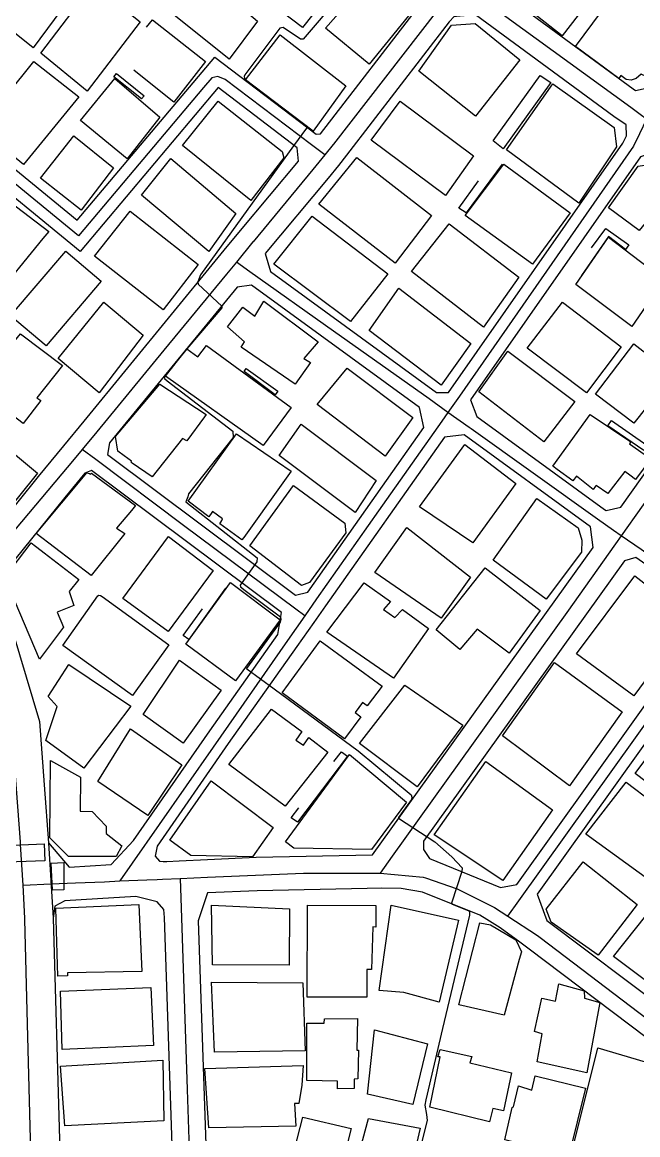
# Model space of a CAD drawing. Header units: millimetres. Extents: x 198785 to 203305, y 542885 to 545889.
# Drawn here: x 202392.4 to 202502.5, y 545394.1 to 545593.1 of the extents above; entities that cross this region are included whole.
import ezdxf

# ---------------------------------------------------------------- set-up
doc = ezdxf.new("R2010")
doc.units = ezdxf.units.MM
doc.linetypes.add('HIDDEN_BULD_25K', pattern=[28.8, 18.4, -10.4])
for name, color, linetype in [('A0013114', 253, 'Continuous'), ('A0013117', 253, 'Continuous'), ('A0023214', 253, 'Continuous'), ('A0023217', 253, 'Continuous'), ('A0043325', 253, 'Continuous'), ('A0053326', 253, 'Continuous'), ('B0014111', 253, 'Continuous'), ('B0014112', 253, 'Continuous'), ('B0014113', 253, 'Continuous'), ('B0014114', 253, 'Continuous'), ('B0014116', 253, 'Continuous'), ('F0017111', 253, 'Continuous')]:
    doc.layers.add(name, color=color, linetype=linetype)

msp = doc.modelspace()

# ---------------------------------------------------------------- linework, layer by layer
at = {"layer": 'A0013114'}
for points in [[(202388, 545493.28), (202388.05, 545491.8), (202389.49, 545488), (202395.46, 545468.01), (202396.28, 545456.65), (202397.06, 545446.31)], [(202397.87, 545432.8), (202399.03, 545393.25), (202399.13, 545386.66)]]:
    msp.add_lwpolyline(points, dxfattribs=at)
at = {"layer": 'A0013117'}
for points in [[(202502.04, 545580.87), (202505.04, 545581.54), (202566.38, 545665.5), (202566.31, 545668.77), (202544.16, 545684.74), (202541.46, 545684.24), (202541.15, 545683.96), (202496.96, 545627.58), (202491.11, 545620.11), (202476.53, 545601.51), (202476, 545600.94), (202476.23, 545599.79), (202476.64, 545599.52), (202501.62, 545581.15), (202502.04, 545580.87)], [(202364.09, 545590.43), (202364.86, 545588.26), (202402.18, 545557.69), (202426.78, 545586.86), (202444.96, 545573.05), (202445.71, 545573.1), (202463.64, 545596.36), (202463.09, 545601.58), (202440.07, 545619.06), (202436.72, 545621.6), (202434.36, 545623.38), (202421.33, 545633.22), (202408.92, 545642.88), (202406.6, 545642.8)], [(202466.46, 545526.87), (202468.58, 545526.87), (202499.81, 545571.47), (202500.46, 545572.77), (202500.39, 545574.74), (202498.17, 545576.24), (202473.43, 545594.43), (202470.01, 545594.12), (202469.62, 545594.08), (202468.73, 545593.13), (202450.34, 545569.28), (202448.92, 545567.43), (202447.06, 545565.2), (202435.82, 545551.73), (202436.75, 545548.5), (202466.46, 545526.87)], [(202381.28, 545507.89), (202387.96, 545502.77), (202395.29, 545511.84), (202399.79, 545517.32), (202403.41, 545521.75), (202426.86, 545550.33), (202428.47, 545552.29), (202431.43, 545555.84), (202441.76, 545568.22), (202441.54, 545570.62), (202427.39, 545581.38), (202402.7, 545552.1), (202361.97, 545585.45), (202359.78, 545585.14)], [(202496.83, 545505.72), (202499.46, 545506.32), (202530.84, 545550.5), (202530.71, 545553.17), (202506.83, 545570.33), (202502.96, 545569), (202472.53, 545525.54), (202473.67, 545522.57), (202496.52, 545505.93), (202496.83, 545505.72)], [(202443.43, 545491.12), (202464.21, 545520.59), (202463.41, 545524.14), (202433.36, 545546.03), (202430.83, 545545.72), (202407.97, 545517.83), (202407.6, 545515.79), (202441.23, 545490.62), (202443.43, 545491.12)], [(202418.21, 545442.98), (202420.43, 545443.1), (202425.48, 545443.34), (202434.21, 545443.74), (202455.01, 545444.13), (202494.47, 545499.15), (202493.98, 545502.84), (202471.4, 545519.28), (202467.9, 545518.89), (202446.62, 545488.69), (202444.52, 545485.72), (202441.47, 545481.41), (202429.17, 545464.04), (202416.48, 545445.71), (202416.16, 545443.92), (202416.89, 545442.99), (202417.55, 545442.95), (202418.21, 545442.98)], [(202397.06, 545446.31), (202400.78, 545441.96), (202408.29, 545442.43), (202412.29, 545446.7), (202425.89, 545466.34), (202438.08, 545483.55), (202438.74, 545487.49), (202404.75, 545512.92), (202403.55, 545512.45), (202399.95, 545508.05), (202388, 545493.28)], [(202477.93, 545438.28), (202480.82, 545438.84), (202514.2, 545485.51), (202514.22, 545488.89), (202502.13, 545497.35), (202500.12, 545496.76), (202464.15, 545446.59), (202464.14, 545445.12), (202465.22, 545443.47), (202477.93, 545438.28)], [(202507.6, 545416.29), (202510.4, 545416.88), (202545.01, 545464.28), (202544.32, 545467.54), (202526.42, 545480.39), (202523.65, 545482.38), (202522.45, 545483.2), (202521.53, 545483.83), (202517.04, 545482.61), (202484.49, 545437.09), (202486.18, 545432.42), (202507.6, 545416.29)], [(202516.04, 545355.29), (202517.37, 545355.97), (202526.71, 545392.94), (202526.53, 545394.62), (202515.72, 545402.66), (202511.25, 545406.02), (202503.99, 545411.5), (202483.03, 545427.29), (202481.38, 545428.53), (202477.87, 545431.11), (202475.48, 545432.56), (202474.2, 545433.33), (202463.96, 545437.5), (202460.12, 545438.1), (202456.57, 545438.16), (202454.08, 545438.11), (202434.41, 545437.74), (202425.51, 545437.33), (202423.84, 545432.32), (202425.66, 545378.4), (202429.49, 545376.45), (202446.28, 545372.51), (202516.04, 545355.29)], [(202399.13, 545386.66), (202403.41, 545382.22), (202413.34, 545380.44), (202415.98, 545380.44), (202417.87, 545380.73), (202419.36, 545381.37), (202419.55, 545381.61), (202417.81, 545432.94), (202417.67, 545434.4), (202416.52, 545435.74), (202412.65, 545436.69), (202405.83, 545436.26), (202400, 545435.9), (202398.17, 545434.97), (202397.87, 545432.8)]]:
    msp.add_lwpolyline(points, dxfattribs=at)
at = {"layer": 'A0023214'}
msp.add_lwpolyline([(202395.68, 545324.73), (202395.66, 545325.12), (202395.59, 545327.04), (202395.51, 545330.11), (202394.92, 545352.2), (202394.37, 545372.75), (202394.17, 545380.32), (202394.02, 545386.46), (202393.32, 545413.95), (202392.85, 545432.59), (202392.85, 545432.8), (202392.5, 545438.72), (202392.07, 545445.98), (202392.04, 545446.49), (202390.58, 545466.2), (202388.69, 545474.06), (202384.01, 545488.7), (202383.36, 545489.94), (202381.43, 545493.65)], dxfattribs=at)
at = {"layer": 'A0023217'}
for points in [[(202470.62, 545600.12), (202466.68, 545595.29), (202466.63, 545595.22), (202448.05, 545571.29), (202447.99, 545571.22), (202446.46, 545569.36)], [(202504.02, 545575.77), (202502.9, 545576.58), (202501.22, 545577.81), (202473.46, 545598.05), (202470.62, 545600.12)], [(202446.46, 545569.36), (202444.12, 545571.14), (202428.67, 545582.82), (202427.32, 545583.35), (202426.27, 545583.12), (202424.77, 545581.38), (202402.44, 545554.9), (202362.07, 545587.95), (202358.2, 545591.12)], [(202504.02, 545575.77), (202502.76, 545573.12), (202501.71, 545570.89), (202470.55, 545526.21), (202469.67, 545524.96), (202468.5, 545523.3)], [(202446.46, 545569.36), (202444.32, 545566.76), (202433.65, 545553.8), (202433.63, 545553.78), (202430.67, 545550.17)], [(202536.04, 545552.62), (202534.46, 545550.41), (202533.17, 545548.61), (202501.84, 545504.49), (202500.82, 545503.05), (202499.5, 545501.19)], [(202430.67, 545550.17), (202428.88, 545547.99), (202417.71, 545534.41), (202405.68, 545519.8), (202403.09, 545516.66)], [(202468.5, 545523.3), (202465.14, 545525.69), (202448.03, 545537.84), (202433.09, 545548.45), (202430.67, 545550.17)], [(202468.5, 545523.3), (202467.39, 545521.72), (202456.11, 545505.69), (202445.01, 545489.92), (202442.88, 545486.89)], [(202499.5, 545501.19), (202498.12, 545502.15), (202495.29, 545504.17), (202472.65, 545520.35), (202472.31, 545520.59), (202468.5, 545523.3)], [(202403.09, 545516.66), (202401.63, 545514.93), (202388.76, 545499.63), (202386.16, 545497.28), (202383.78, 545495.12), (202381.43, 545493.65)], [(202442.88, 545486.89), (202441.28, 545488.08), (202421.23, 545503.09), (202405.52, 545514.84), (202403.09, 545516.66)], [(202499.5, 545501.19), (202498.51, 545499.79), (202489.79, 545487.49), (202458.53, 545443.9), (202456.37, 545440.89)], [(202518.47, 545488.05), (202515.42, 545490.17), (202508.38, 545495.04), (202503.05, 545498.74), (202499.5, 545501.19)], [(202442.88, 545486.89), (202439.8, 545482.47), (202426.53, 545463.43), (202412.05, 545442.68), (202409.82, 545439.47)], [(202479.21, 545433.15), (202481.21, 545435.95), (202506.39, 545471.16), (202517.46, 545486.64), (202518.47, 545488.05)], [(202392.5, 545438.72), (202397.5, 545438.94), (202401.89, 545439.13), (202407.06, 545439.35), (202409.82, 545439.47)], [(202409.82, 545439.47), (202414.66, 545439.68), (202416.48, 545439.76), (202417.47, 545439.8), (202420.58, 545439.94)], [(202420.58, 545439.94), (202425.5, 545440.15), (202442.67, 545440.89), (202454.51, 545440.89), (202456.37, 545440.89)], [(202420.58, 545439.94), (202420.7, 545436.48), (202421.86, 545402.18), (202422.64, 545378.9), (202422.78, 545374.84)], [(202456.37, 545440.89), (202464.09, 545440.15), (202464.49, 545440.01), (202470.15, 545438.04), (202476.47, 545434.88), (202476.83, 545434.7), (202479.21, 545433.15)], [(202479.21, 545433.15), (202484.51, 545429.7), (202485, 545429.38), (202505.64, 545413.69), (202509.59, 545410.68)]]:
    msp.add_lwpolyline(points, dxfattribs=at)
at = {"layer": 'A0043325'}
for points in [[(202396.37, 545443.05), (202387.98, 545442.78), (202387.9, 545445.76), (202396.26, 545446.14), (202396.37, 545443.05)], [(202399.8, 545437.91), (202397.76, 545437.84), (202397.55, 545442.65), (202399.77, 545442.75), (202399.8, 545437.91)]]:
    msp.add_lwpolyline(points, dxfattribs=at)
at = {"layer": 'A0053326'}
msp.add_lwpolyline([(202292.6, 545588.97), (202293.3, 545585.06), (202323.22, 545561.22), (202336.4, 545550.73), (202344.08, 545544.61), (202364.95, 545526.54), (202369.93, 545522.26), (202372.73, 545519.56), (202376.41, 545513.59), (202378.25, 545511.25), (202381.28, 545507.89), (202384.39, 545501.13), (202384.43, 545501.04), (202388, 545493.28), (202388.05, 545491.8), (202389.49, 545488), (202395.46, 545468.01), (202396.28, 545456.65), (202397.06, 545446.31), (202397.87, 545432.8), (202399.03, 545393.25)], dxfattribs=at)
at = {"layer": 'B0014111'}
for points in [[(202497.1, 545601.26), (202488.94, 545590.65), (202476.53, 545600.41), (202484.87, 545610.8), (202497.1, 545601.26)], [(202463, 545596.16), (202454.39, 545585.56), (202446.63, 545592), (202457.78, 545604.66), (202462.48, 545600.8), (202463, 545596.16)], [(202481.36, 545586.38), (202473.45, 545576.28), (202463.28, 545584.33), (202469.15, 545592.54), (202473.39, 545592.86), (202481.36, 545586.38)], [(202430.58, 545558.89), (202425.73, 545552.09), (202413.68, 545562.13), (202418.95, 545568.7), (202430.58, 545558.89)], [(202423.83, 545549.76), (202417.57, 545541.64), (202405.31, 545551.22), (202411.65, 545559.31), (202423.83, 545549.76)], [(202414.01, 545537.13), (202406.12, 545526.77), (202398.78, 545532.91), (202406.94, 545542.98), (202414.01, 545537.13)], [(202395.07, 545512.43), (202387.98, 545503.68), (202377.77, 545511.91), (202378.21, 545512.47), (202376.91, 545513.98), (202383.96, 545521.69), (202395.07, 545512.43)], [(202399.72, 545484.9), (202395.46, 545479.14), (202389.23, 545493.77), (202393.98, 545499.95), (202402.5, 545493.39), (202400.77, 545491.26), (202401.59, 545488.77), (202398.63, 545487.58), (202399.72, 545484.9)], [(202411.76, 545470.75), (202403.37, 545459.66), (202396.56, 545464.63), (202398.62, 545470.69), (202396.97, 545472.46), (202400.71, 545478.17), (202411.76, 545470.75)], [(202410.19, 545445.79), (202409.13, 545443.87), (202400.64, 545443.84), (202397.28, 545447.2), (202397.41, 545461.05), (202402.78, 545458.03), (202402.7, 545451.96), (202404.89, 545451.9), (202407.36, 545449.29), (202407.38, 545447.99), (202410.19, 545445.79)], [(202400.45, 545422.5), (202398.75, 545422.44), (202398.37, 545434.61), (202413.22, 545435.27), (202413.74, 545423.27), (202400.45, 545423.04), (202400.45, 545422.5)], [(202440.15, 545434.5), (202440.13, 545424.44), (202426.41, 545424.5), (202426.19, 545435.13), (202440.15, 545434.5)], [(202415.83, 545410.02), (202399.49, 545409.33), (202399.2, 545419.75), (202415.34, 545420.41), (202415.83, 545410.02)], [(202417.69, 545396.57), (202399.95, 545395.68), (202399.19, 545406.36), (202417.51, 545407.41), (202417.69, 545396.57)]]:
    msp.add_lwpolyline(points, dxfattribs=at)
at = {"layer": 'B0014112'}
for points in [[(202453.83, 545606.44), (202442.51, 545592.13), (202436.83, 545596.45), (202448.51, 545610.98), (202453.83, 545606.44)], [(202434.45, 545593.3), (202429.36, 545586.45), (202418.61, 545595.1), (202424.11, 545602.03), (202434.45, 545593.3)], [(202498.9, 545598.97), (202499.79, 545598.23), (202500.41, 545598.88), (202507.19, 545593.9), (202506.51, 545593.37), (202508.76, 545591.45), (202507.7, 545590.15), (202508.63, 545589.44), (202507.05, 545587.45), (202506.22, 545587.97), (202504.93, 545586.24), (202505.71, 545585.83), (202503.96, 545583.4), (202503.06, 545583.78), (202502.16, 545583.04), (202501.26, 545582.71), (202500.38, 545582.85), (202499.46, 545583.53), (202499.08, 545583.02), (202491.33, 545588.75), (202498.9, 545598.97)], [(202450.27, 545581.68), (202444.37, 545573.62), (202432.31, 545582.8), (202438.5, 545590.84), (202450.27, 545581.68)], [(202416.96, 545576.1), (202411.15, 545568.65), (202402.8, 545575.5), (202408.9, 545583.02), (202416.96, 545576.1)], [(202486.9, 545582.32), (202478.38, 545570.45), (202476.61, 545571.84), (202484.99, 545583.56), (202486.9, 545582.32)], [(202473.09, 545569.19), (202468.05, 545562.1), (202454.78, 545571.99), (202459.97, 545578.98), (202473.09, 545569.19)], [(202408.66, 545567.01), (202402.92, 545559.46), (202395.63, 545565.18), (202401.57, 545572.79), (202408.66, 545567.01)], [(202465.54, 545558.49), (202459.08, 545549.98), (202445.44, 545560.53), (202452.22, 545568.87), (202465.54, 545558.49)], [(202516.46, 545562.29), (202512.27, 545555.39), (202505.96, 545559.79), (202502.71, 545555.82), (202497.22, 545559.88), (202502.55, 545567.36), (202507.79, 545568.2), (202516.46, 545562.29)], [(202481.19, 545547.49), (202474.85, 545538.53), (202462.01, 545548.47), (202468.74, 545557), (202481.19, 545547.49)], [(202507.2, 545547.09), (202501.41, 545538.68), (202491.41, 545546.19), (202497.25, 545554.66), (202507.2, 545547.09)], [(202435.58, 545543.18), (202445.29, 545535.9), (202442.73, 545532.93), (202443.94, 545532.21), (202441.16, 545528.37), (202431.53, 545534.96), (202432.14, 545535.89), (202429.07, 545538.58), (202431.79, 545542.11), (202433.94, 545540.52), (202435.58, 545543.18)], [(202425.29, 545535.28), (202440.47, 545524.17), (202435.46, 545517.4), (202418.01, 545529.77), (202421.8, 545534.64), (202423.74, 545533.26), (202425.29, 545535.28)], [(202508.74, 545530.13), (202501.75, 545521.39), (202494.92, 545526.53), (202501.76, 545535.57), (202508.74, 545530.13)], [(202491.21, 545525.26), (202485.68, 545518.04), (202474.06, 545526.97), (202479.24, 545534.25), (202491.21, 545525.26)], [(202424.96, 545522.52), (202421.83, 545518.18), (202421.03, 545518.65), (202415.61, 545511.75), (202412.02, 545514.24), (202411.84, 545514.37), (202411.85, 545514.4), (202411.9, 545514.59), (202410.57, 545515.53), (202409.43, 545516.34), (202409.06, 545519), (202416.97, 545528.33), (202425.26, 545522.93), (202424.96, 545522.52)], [(202504.8, 545515), (202502.04, 545511.31), (202501.02, 545512.07), (202500.13, 545512.74), (202497.11, 545508.76), (202495, 545510.23), (202494.92, 545510.12), (202494.5, 545509.5), (202492.69, 545510.94), (202491.5, 545511.89), (202490.86, 545511.07), (202488.02, 545513.1), (202487.25, 545513.65), (202493.93, 545522.91), (202501.24, 545518.03), (202501.19, 545517.97), (202500.97, 545517.65), (202503.58, 545515.85), (202504.8, 545515)], [(202455.65, 545511.12), (202451.89, 545505.41), (202438.33, 545515.59), (202442.28, 545521.2), (202455.65, 545511.12)], [(202443.72, 545492.89), (202442.31, 545492.31), (202433.06, 545499.41), (202440.87, 545510.19), (202450.06, 545503.47), (202450.24, 545501.75), (202443.72, 545492.89)], [(202426.49, 545495.02), (202418.45, 545484.07), (202410.34, 545490), (202418.53, 545501.12), (202426.49, 545495.02)], [(202472.56, 545493.84), (202467.27, 545486.51), (202455.45, 545494.67), (202461.16, 545502.68), (202472.56, 545493.84)], [(202485.01, 545487.83), (202479.48, 545480.25), (202473.74, 545484.53), (202470.63, 545480.85), (202466.38, 545484.37), (202475.15, 545495.48), (202485.01, 545487.83)], [(202427.97, 545473.61), (202421.13, 545464.11), (202413.99, 545469.27), (202420.49, 545478.97), (202427.97, 545473.61)], [(202420.9, 545460.27), (202414.8, 545451.18), (202405.9, 545457.29), (202411.74, 545466.66), (202420.9, 545460.27)], [(202437.22, 545449.04), (202433.52, 545443.82), (202422.51, 545444.01), (202418.75, 545446.76), (202426.18, 545457.4), (202437.22, 545449.04)], [(202504.22, 545452.27), (202505.89, 545451.06), (202506.98, 545452.26), (202512.1, 545448.52), (202505.08, 545439.2), (202493.16, 545447.83), (202500.4, 545457.15), (202505.1, 545453.57), (202504.22, 545452.27)], [(202502.34, 545435.27), (202495.39, 545426.22), (202486.95, 545432.1), (202486.07, 545434.45), (202492.71, 545442.88), (202502.34, 545435.27)], [(202515.55, 545428.35), (202508.14, 545418.48), (202498.13, 545425.94), (202505.97, 545435.87), (202515.55, 545428.35)], [(202442.98, 545409.1), (202426.72, 545408.84), (202426.24, 545421.4), (202442.57, 545421.26), (202442.98, 545409.1)], [(202492.93, 545418.49), (202495.7, 545417.72), (202493.36, 545405.14), (202484.44, 545407.12), (202485.37, 545412.12), (202483.97, 545412.53), (202485.29, 545418.53), (202487.75, 545417.99), (202488.37, 545421.1), (202492.85, 545419.82), (202492.93, 545418.49)], [(202479.89, 545405.15), (202478.44, 545398.34), (202476.56, 545398.78), (202475.95, 545396.41), (202465.24, 545399.02), (202467.09, 545408.02), (202466.68, 545408.03), (202467.11, 545409.34), (202472.79, 545408.08), (202472.41, 545406.97), (202479.89, 545405.15)], [(202442.4, 545402.96), (202441.86, 545399.68), (202441.04, 545399.69), (202441.31, 545395.59), (202425.71, 545395.31), (202425.04, 545405.91), (202442.61, 545406.48), (202442.4, 545402.96)], [(202493.11, 545402.41), (202490.15, 545390.38), (202478.7, 545393.17), (202480.01, 545398.98), (202480.26, 545399.06), (202481.13, 545402.82), (202483.5, 545402.05), (202484.12, 545404.6), (202493.11, 545402.41)], [(202463.55, 545395.27), (202458.65, 545374.33), (202449.01, 545377.34), (202454.3, 545396.96), (202463.55, 545395.27)]]:
    msp.add_lwpolyline(points, dxfattribs=at)
at = {"layer": 'B0014113'}
for points in [[(202401.81, 545598.7), (202394.33, 545588.5), (202386.75, 545594.52), (202394.65, 545604.93), (202401.81, 545598.7)], [(202413.43, 545593.15), (202403.95, 545580.74), (202395.71, 545587.52), (202405.05, 545599.89), (202413.43, 545593.15)], [(202402.49, 545579.75), (202392.59, 545567.62), (202384.69, 545574), (202394.41, 545586.05), (202402.49, 545579.75)], [(202498.67, 545570.82), (202491.91, 545560.69), (202478.98, 545570.24), (202487.25, 545582.09), (202498.25, 545574.28), (202498.67, 545570.82)], [(202439.18, 545568.8), (202433.24, 545561.17), (202421, 545571.03), (202427.4, 545578.95), (202438.83, 545569.96), (202439.18, 545568.8)], [(202490.39, 545559.01), (202483.62, 545549.79), (202471.6, 545558.52), (202478.48, 545567.69), (202490.39, 545559.01)], [(202396.05, 545554.37), (202386.88, 545543.18), (202381.07, 545548.25), (202380.09, 545549.11), (202390.1, 545561.01), (202397.09, 545555.63), (202396.05, 545554.37)], [(202457.77, 545548.08), (202451.05, 545539.55), (202437.34, 545549.8), (202444.2, 545558.38), (202457.77, 545548.08)], [(202406.47, 545546.76), (202396.63, 545535.19), (202390.25, 545540.59), (202400.14, 545552.15), (202406.47, 545546.76)], [(202472.59, 545535.59), (202467.31, 545528.18), (202454.41, 545537.92), (202459.72, 545545.51), (202472.59, 545535.59)], [(202499.48, 545535.02), (202493.3, 545526.77), (202482.7, 545534.79), (202489.02, 545543.02), (202499.48, 545535.02)], [(202395.67, 545525.4), (202392.52, 545521.32), (202391.51, 545522.1), (202384.22, 545527.74), (202384.2, 545527.76), (202392.03, 545537.34), (202399.55, 545531.66), (202394.98, 545525.87), (202395.67, 545525.4)], [(202462.23, 545522.38), (202457.29, 545515.44), (202445.11, 545524.73), (202450.48, 545531.22), (202462.23, 545522.38)], [(202438.7, 545510.3), (202431.97, 545500.94), (202431.63, 545500.47), (202427.7, 545503.35), (202428.05, 545503.97), (202428.21, 545504.25), (202426.41, 545505.59), (202426.25, 545505.37), (202425.74, 545504.64), (202422.04, 545507.41), (202430.69, 545519.48), (202440.47, 545512.76), (202438.7, 545510.3)], [(202480.66, 545510.58), (202472.94, 545499.96), (202463.41, 545506.42), (202471.53, 545517.53), (202480.66, 545510.58)], [(202404.36, 545512.34), (202404.59, 545512.25), (202404.76, 545512.41), (202412.62, 545506.66), (202411.88, 545505.76), (202409.24, 545502.56), (202410.71, 545501.6), (202404.67, 545494.13), (202394.82, 545501.62), (202403.93, 545512.51), (202403.94, 545512.5), (202404.36, 545512.34)], [(202492.39, 545498.28), (202486.08, 545489.87), (202476.58, 545496.85), (202484.41, 545507.87), (202491.8, 545502.62), (202492.44, 545500.44), (202492.39, 545498.28)], [(202438.48, 545486.18), (202430.49, 545475.27), (202421.61, 545481.82), (202429.61, 545492.88), (202438.48, 545486.18)], [(202511.92, 545486.32), (202501.76, 545472.57), (202491.51, 545480.1), (202501.96, 545494.08), (202511.92, 545486.32)], [(202457, 545488.02), (202458.98, 545486.58), (202460.36, 545488.05), (202465.01, 545484.61), (202458.76, 545475.77), (202446.82, 545483.97), (202453.54, 545492.81), (202458.25, 545489.46), (202457, 545488.02)], [(202418.58, 545481.7), (202412.07, 545472.64), (202399.61, 545481.6), (202405.9, 545490.5), (202406.08, 545490.58), (202406.35, 545490.54), (202406.65, 545490.38), (202418.58, 545481.7)], [(202456.75, 545474.3), (202454.04, 545470.83), (202453.25, 545471.41), (202451.92, 545469.6), (202452.93, 545468.86), (202450.03, 545464.9), (202438.84, 545473.1), (202445.68, 545482.42), (202456.75, 545474.3)], [(202499.67, 545469.75), (202490.25, 545456.51), (202478.24, 545465.46), (202487.58, 545478.56), (202499.67, 545469.75)], [(202471.16, 545467.34), (202462.98, 545456.31), (202452.7, 545464.04), (202460.78, 545474.51), (202471.16, 545467.34)], [(202441.3, 545464.67), (202442.65, 545463.74), (202443.62, 545465.15), (202447, 545462.51), (202439.42, 545452.84), (202429.33, 545460.28), (202436.95, 545470.21), (202442.37, 545466.22), (202441.3, 545464.67)], [(202519.97, 545459.41), (202513.06, 545450.3), (202501.98, 545458.67), (202509.05, 545468.1), (202519.97, 545459.41)], [(202461.08, 545453.57), (202454.84, 545445.13), (202440.92, 545445.36), (202439.48, 545446.46), (202450.92, 545462.11), (202461.08, 545453.57)], [(202487.22, 545452.2), (202478.3, 545439.58), (202466.02, 545447.73), (202475.29, 545460.83), (202487.22, 545452.2)], [(202455.58, 545435.11), (202455.58, 545431.22), (202455.07, 545431.29), (202454.82, 545423.66), (202454, 545423.64), (202454.01, 545418.69), (202443.3, 545418.7), (202443.37, 545435.12), (202455.58, 545435.11)], [(202470.38, 545432.44), (202466.96, 545417.78), (202460.62, 545419.5), (202456.18, 545419.9), (202458.37, 545435.15), (202470.38, 545432.44)], [(202481.27, 545425.41), (202478.57, 545415.49), (202470.44, 545417.29), (202472.95, 545427.07), (202474.21, 545431.98), (202476.13, 545431.63), (202480.66, 545428.94), (202481.65, 545426.79), (202481.27, 545425.41)], [(202451.71, 545404.05), (202451.71, 545402.33), (202448.73, 545402.32), (202448.75, 545403.65), (202443.28, 545403.79), (202443.27, 545414.01), (202446.37, 545414.04), (202446.42, 545414.82), (202452.3, 545414.86), (202452.24, 545409.21), (202452.52, 545409.19), (202452.41, 545404.06), (202451.71, 545404.05)], [(202464.87, 545410.35), (202462.25, 545399.48), (202454.09, 545401.31), (202455.4, 545412.83), (202464.87, 545410.35)], [(202508.01, 545405.89), (202503.5, 545388.72), (202490.82, 545391.69), (202495.34, 545409.6), (202508.01, 545405.89)], [(202451.2, 545395.22), (202446.32, 545375.74), (202437.55, 545377.77), (202442.56, 545397.25), (202451.2, 545395.22)]]:
    msp.add_lwpolyline(points, dxfattribs=at)
at = {"layer": 'B0014114', "linetype": 'HIDDEN_BULD_25K', "flags": 128}
msp.add_lwpolyline([(202425.14, 545586.04), (202419.48, 545578.78), (202418.63, 545579.46), (202411.7, 545585.02), (202409.97, 545586.41), (202415.66, 545593.52), (202425.14, 545586.04)], dxfattribs=at)
at = {"layer": 'B0014116', "linetype": 'HIDDEN_BULD_25K', "flags": 128}
for points in [[(202414.14, 545579.9), (202413.71, 545579.38), (202408.73, 545583.33), (202409.24, 545583.91), (202414.14, 545579.9)], [(202478.2, 545567.71), (202471.75, 545558.99), (202470.45, 545559.8), (202476.88, 545568.72), (202478.2, 545567.71)], [(202496.75, 545556.21), (202500.88, 545553.25), (202500.28, 545552.46), (202497.2, 545554.77), (202491.37, 545546.29), (202490.04, 545547.08), (202496.75, 545556.21)], [(202438.06, 545527.11), (202437.59, 545526.46), (202432.06, 545530.59), (202432.44, 545531.15), (202438.06, 545527.11)], [(202504.09, 545517.46), (202503.52, 545516.5), (202497.13, 545520.9), (202497.74, 545521.87), (202504.09, 545517.46)], [(202428.74, 545491.86), (202422.17, 545482.68), (202421.14, 545483.37), (202427.75, 545492.53), (202428.74, 545491.86)], [(202450.53, 545461.77), (202441.6, 545449.99), (202440.46, 545450.76), (202449.45, 545462.56), (202450.53, 545461.77)]]:
    msp.add_lwpolyline(points, dxfattribs=at)
at = {"layer": 'F0017111', "elevation": 20}
msp.add_lwpolyline([(202455.75, 545605.42), (202442.63, 545590.03), (202442.16, 545590.03), (202439.03, 545592.17), (202438.46, 545592.01), (202432.15, 545583.7), (202432.05, 545583.4), (202432.11, 545583.07), (202432.26, 545582.71), (202443.18, 545574.47), (202443.23, 545574.35), (202443.2, 545574.12), (202440.9, 545570.99), (202424.27, 545547.87), (202423.75, 545546.62), (202423.8, 545546.25), (202428.08, 545542.29), (202428.08, 545541.97), (202421.81, 545534.69), (202417.81, 545529.73), (202417.78, 545529.52), (202417.83, 545529.37), (202418.3, 545528.95), (202430.01, 545519.93), (202430.06, 545518.83), (202422.12, 545508.71), (202421.96, 545508.19), (202421.64, 545507.29), (202434.4, 545497.26), (202434.35, 545496.58), (202431.37, 545492.4), (202431.42, 545492.09), (202432.21, 545491.46), (202438.54, 545486.74), (202438.64, 545486.22), (202438.48, 545485.75), (202432.48, 545477.5), (202432.53, 545477.4), (202437.44, 545473.85), (202452.47, 545462.78), (202461.92, 545454.9), (202462.02, 545454.48), (202461.97, 545454.02), (202459.67, 545450.83), (202459.67, 545450.68), (202466.15, 545446.5), (202469.23, 545443.79), (202471.07, 545441.83), (202471.02, 545441.15), (202469.14, 545435.52), (202469.24, 545435.31), (202472.22, 545434.16), (202472.38, 545433.95), (202472.38, 545433.38), (202467.51, 545413.08), (202464.58, 545400.35), (202464.37, 545399.35), (202464.68, 545397.68), (202464.79, 545396.64), (202461.71, 545384.38)], dxfattribs=at)

doc.saveas('drawing.dxf')
